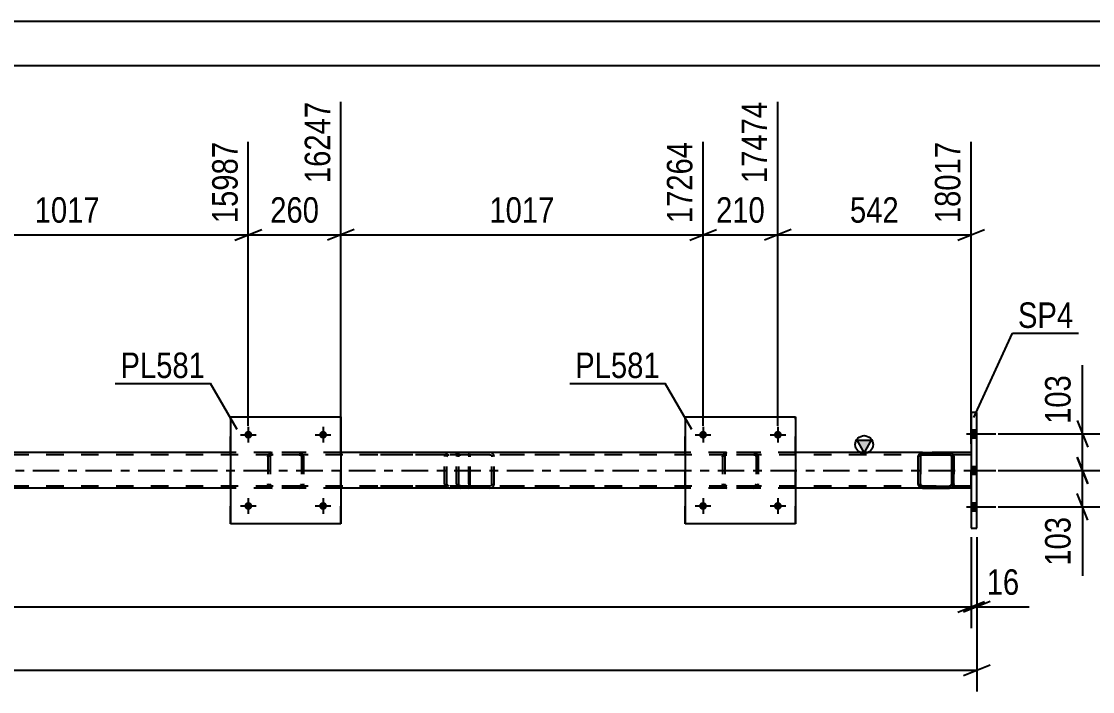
# Model space of a CAD drawing. Header units: millimetres. Extents: x 0 to 841, y 0 to 594.
# Drawn here: x 660.3 to 780.6, y 518.7 to 594 of the extents above; entities that cross this region are included whole.
import ezdxf

# ---------------------------------------------------------------- set-up
doc = ezdxf.new("R2010")
doc.units = ezdxf.units.MM
doc.linetypes.add('DXK_LINE_DOT2', pattern=[3.9198, 1.9599, -1.9599])
doc.linetypes.add('DXK_LINE_DOT3', pattern=[5.9187, 2.979, -0.9799, 0.9799, -0.9799])
doc.styles.add('Arial Narrow', font='ARIALN.TTF', dxfattribs={"height": 0.2})

# ---------------------------------------------------------------- blocks, each defined once
blk = doc.blocks.new('Unknown-283133386-1135')
at = {"color": 5, "linetype": 'Continuous'}
for p, q in [((841, 594), (0, 594)), ((836, 589), (5, 589))]:
    blk.add_line(p, q, dxfattribs=at)
blk = doc.blocks.new('Bolt-283133386-5295 - 5061')
at = {"linetype": 'Continuous'}
for points in [[(767.57, 547.21), (767.57, 548.09), (766.93, 548.09), (766.93, 547.21)], [(767.57, 547.21), (767.57, 548.09), (766.93, 548.09), (766.93, 547.21)], [(767.57, 547.21), (767.57, 548.09), (766.93, 548.09), (766.93, 547.21)], [(767.57, 543.11), (767.57, 543.99), (766.93, 543.99), (766.93, 543.11)], [(767.57, 543.11), (767.57, 543.99), (766.93, 543.99), (766.93, 543.11)], [(767.57, 539.01), (767.57, 539.89), (766.93, 539.89), (766.93, 539.01)], [(767.57, 539.01), (767.57, 539.89), (766.93, 539.89), (766.93, 539.01)], [(767.57, 539.01), (767.57, 539.89), (766.93, 539.89), (766.93, 539.01)]]:
    blk.add_hatch(color=1, dxfattribs=at).paths.add_polyline_path(points)
at = {"color": 1, "linetype": 'Continuous'}
for p, q in [((766.41, 547.65), (769.73, 547.65)), ((766.41, 547.65), (769.73, 547.65)), ((766.41, 547.65), (769.73, 547.65)), ((766.93, 548.09), (767.57, 548.09)), ((766.93, 548.09), (767.57, 548.09)), ((766.93, 548.09), (767.57, 548.09)), ((766.93, 547.21), (767.57, 547.21)), ((766.93, 547.21), (767.57, 547.21)), ((766.93, 547.21), (767.57, 547.21)), ((766.93, 543.99), (767.57, 543.99)), ((766.93, 543.99), (767.57, 543.99)), ((766.41, 543.55), (769.73, 543.55)), ((766.41, 543.55), (769.73, 543.55)), ((766.93, 543.11), (767.57, 543.11)), ((766.93, 543.11), (767.57, 543.11)), ((766.41, 539.45), (769.73, 539.45)), ((766.41, 539.45), (769.73, 539.45)), ((766.41, 539.45), (769.73, 539.45)), ((766.93, 539.89), (767.57, 539.89)), ((766.93, 539.89), (767.57, 539.89)), ((766.93, 539.89), (767.57, 539.89)), ((766.93, 539.01), (767.57, 539.01)), ((766.93, 539.01), (767.57, 539.01)), ((766.93, 539.01), (767.57, 539.01))]:
    blk.add_line(p, q, dxfattribs=at)
blk = doc.blocks.new('Part-283133386-5214 - 5061')
at = {"color": 2, "linetype": 'Continuous'}
for p, q in [((767.57, 550.05), (766.93, 550.05)), ((766.93, 550.05), (766.93, 537.05)), ((767.57, 537.05), (767.57, 550.05)), ((766.93, 537.05), (767.57, 537.05))]:
    blk.add_line(p, q, dxfattribs=at)
blk = doc.blocks.new('Part-283133386-5068 - 5061')
at = {"color": 2, "linetype": 'Continuous'}
for p, q in [((734.83, 549.55), (734.83, 537.55)), ((734.83, 549.55), (747.23, 549.55)), ((747.23, 549.55), (747.23, 537.55)), ((747.23, 537.55), (734.83, 537.55))]:
    blk.add_line(p, q, dxfattribs=at)
at = {"color": 7, "linetype": 'DXK_LINE_DOT2'}
for p, q in [((734.83, 537.55), (734.83, 549.55)), ((747.23, 537.55), (747.23, 549.55))]:
    blk.add_line(p, q, dxfattribs=at)
blk = doc.blocks.new('Part-283133386-5069 - 5061')
at = {"color": 2, "linetype": 'Continuous'}
for p, q in [((761.04, 545.25), (761, 545.07)), ((761, 542.03), (761, 545.07)), ((761, 545.07), (761, 545.07)), ((761.24, 545.07), (761.26, 545.16)), ((761.24, 542.03), (761.24, 545.07)), ((761.24, 545.07), (761.24, 545.07)), ((761.26, 545.16), (761.31, 545.24)), ((761.48, 545.55), (761.3, 545.51)), ((761.31, 545.24), (761.39, 545.29)), ((761.39, 545.29), (761.48, 545.31)), ((761.48, 545.55), (764.52, 545.55)), ((761.48, 545.55), (761.48, 545.55)), ((761.48, 545.31), (764.52, 545.31)), ((761.48, 545.31), (761.48, 545.31)), ((764.52, 545.55), (764.52, 545.55)), ((764.71, 545.51), (764.52, 545.55)), ((764.52, 545.31), (764.52, 545.31)), ((764.52, 545.31), (764.62, 545.29)), ((764.62, 545.29), (764.69, 545.24)), ((764.69, 545.24), (764.75, 545.16)), ((764.75, 545.16), (764.76, 545.07)), ((764.76, 542.03), (764.76, 545.07)), ((764.76, 545.07), (764.76, 545.07)), ((765, 545.07), (764.97, 545.25)), ((765, 542.03), (765, 545.07)), ((765, 545.07), (765, 545.07)), ((761, 542.03), (761, 542.03)), ((761, 542.03), (761.04, 541.85)), ((761.24, 542.03), (761.24, 542.03)), ((761.26, 541.94), (761.24, 542.03)), ((761.31, 541.86), (761.26, 541.94)), ((761.3, 541.59), (761.48, 541.55)), ((761.39, 541.81), (761.31, 541.86)), ((761.48, 541.79), (761.39, 541.81)), ((761.48, 541.79), (764.52, 541.79)), ((761.48, 541.79), (761.48, 541.79)), ((761.48, 541.55), (764.52, 541.55)), ((761.48, 541.55), (761.48, 541.55)), ((764.62, 541.81), (764.52, 541.79)), ((764.52, 541.79), (764.52, 541.79)), ((764.52, 541.55), (764.71, 541.59)), ((764.52, 541.55), (764.52, 541.55)), ((764.69, 541.86), (764.62, 541.81)), ((764.75, 541.94), (764.69, 541.86)), ((764.76, 542.03), (764.75, 541.94)), ((764.76, 542.03), (764.76, 542.03)), ((764.97, 541.85), (765, 542.03)), ((765, 542.03), (765, 542.03))]:
    blk.add_line(p, q, dxfattribs=at)
at = {"color": 7, "linetype": 'DXK_LINE_DOT2'}
for p, q in [((761, 545.07), (761.04, 545.25)), ((761, 542.03), (761, 545.07)), ((761.04, 545.25), (761.04, 545.25)), ((761.26, 545.16), (761.24, 545.07)), ((761.24, 545.07), (761.24, 542.03)), ((761.31, 545.24), (761.26, 545.16)), ((761.3, 545.51), (761.48, 545.55)), ((761.39, 545.29), (761.31, 545.24)), ((761.48, 545.31), (761.39, 545.29)), ((761.48, 545.55), (764.52, 545.55)), ((764.52, 545.31), (761.48, 545.31)), ((764.52, 545.55), (764.71, 545.51)), ((764.62, 545.29), (764.52, 545.31)), ((764.69, 545.24), (764.62, 545.29)), ((764.75, 545.16), (764.69, 545.24)), ((764.76, 545.07), (764.75, 545.16)), ((764.76, 545.07), (764.76, 542.03)), ((764.97, 545.25), (765, 545.07)), ((765, 545.07), (765, 542.03)), ((761.04, 541.85), (761, 542.03)), ((761, 542.03), (761, 542.03)), ((761.24, 542.03), (761.26, 541.94)), ((761.26, 541.94), (761.31, 541.86)), ((761.48, 541.55), (761.3, 541.59)), ((761.31, 541.86), (761.39, 541.81)), ((761.39, 541.81), (761.48, 541.79)), ((761.48, 541.79), (764.52, 541.79)), ((761.48, 541.55), (764.52, 541.55)), ((764.52, 541.79), (764.62, 541.81)), ((764.71, 541.59), (764.52, 541.55)), ((764.62, 541.81), (764.69, 541.86)), ((764.69, 541.86), (764.75, 541.94)), ((764.75, 541.94), (764.76, 542.03)), ((765, 542.03), (764.97, 541.85))]:
    blk.add_line(p, q, dxfattribs=at)
at = {"color": 7, "linetype": 'DXK_LINE_DOT3'}
blk.add_line((763.01, 543.55), (763, 543.55), dxfattribs=at)
at = {"color": 2, "linetype": 'Continuous'}
for centre, start, end in [((761.48, 545.07), 112.5, 157.5), ((764.52, 545.07), 22.5, 67.5), ((761.48, 542.03), 202.5, 247.5), ((764.52, 542.03), 292.5, 337.5)]:
    blk.add_arc(centre, 0.48, start, end, dxfattribs=at)
at = {"color": 7, "linetype": 'DXK_LINE_DOT2'}
for centre, start, end in [((761.48, 545.07), 112.5, 157.5), ((764.52, 545.07), 22.5, 67.5), ((761.48, 542.03), 202.5, 247.5), ((764.52, 542.03), 292.5, 337.5)]:
    blk.add_arc(centre, 0.48, start, end, dxfattribs=at)
blk = doc.blocks.new('Part-283133386-5074 - 5061')
at = {"color": 2, "linetype": 'Continuous'}
for p, q in [((683.75, 549.55), (683.75, 537.55)), ((683.75, 549.55), (696.15, 549.55)), ((696.15, 549.55), (696.15, 537.55)), ((696.15, 537.55), (683.75, 537.55))]:
    blk.add_line(p, q, dxfattribs=at)
at = {"color": 7, "linetype": 'DXK_LINE_DOT2'}
for p, q in [((683.75, 537.55), (683.75, 549.55)), ((696.15, 537.55), (696.15, 549.55))]:
    blk.add_line(p, q, dxfattribs=at)
blk = doc.blocks.new('Part-283133386-5075 - 5061')
at = {"color": 7, "linetype": 'DXK_LINE_DOT2'}
for p, q in [((687.95, 545.07), (687.98, 545.25)), ((687.98, 545.25), (687.95, 545.07)), ((687.95, 545.07), (687.95, 542.03)), ((688.19, 545.07), (688.21, 545.16)), ((688.19, 545.07), (688.19, 542.03)), ((688.21, 545.16), (688.26, 545.24)), ((688.24, 545.51), (688.43, 545.55)), ((688.43, 545.55), (688.24, 545.51)), ((688.26, 545.24), (688.34, 545.29)), ((688.34, 545.29), (688.43, 545.31)), ((691.47, 545.55), (688.43, 545.55)), ((691.47, 545.31), (688.43, 545.31)), ((691.47, 545.55), (691.65, 545.51)), ((691.65, 545.51), (691.47, 545.55)), ((691.47, 545.31), (691.56, 545.29)), ((691.56, 545.29), (691.64, 545.24)), ((691.64, 545.24), (691.69, 545.16)), ((691.69, 545.16), (691.71, 545.07)), ((691.71, 545.07), (691.71, 542.03)), ((691.91, 545.25), (691.95, 545.07)), ((691.95, 545.07), (691.91, 545.25)), ((691.95, 545.07), (691.95, 542.03)), ((687.98, 541.85), (687.95, 542.03)), ((687.95, 542.03), (687.98, 541.85)), ((688.21, 541.94), (688.19, 542.03)), ((688.26, 541.86), (688.21, 541.94)), ((688.43, 541.55), (688.24, 541.59)), ((688.24, 541.59), (688.43, 541.55)), ((688.34, 541.81), (688.26, 541.86)), ((688.43, 541.79), (688.34, 541.81)), ((691.47, 541.79), (688.43, 541.79)), ((691.47, 541.55), (688.43, 541.55)), ((691.56, 541.81), (691.47, 541.79)), ((691.65, 541.59), (691.47, 541.55)), ((691.47, 541.55), (691.65, 541.59)), ((691.64, 541.86), (691.56, 541.81)), ((691.69, 541.94), (691.64, 541.86)), ((691.71, 542.03), (691.69, 541.94)), ((691.95, 542.03), (691.91, 541.85)), ((691.91, 541.85), (691.95, 542.03))]:
    blk.add_line(p, q, dxfattribs=at)
at = {"color": 7, "linetype": 'DXK_LINE_DOT3'}
blk.add_line((689.95, 543.55), (689.95, 543.55), dxfattribs=at)
at = {"color": 7, "linetype": 'DXK_LINE_DOT2'}
for centre, start, end in [((688.43, 545.07), 112.5, 157.5), ((688.43, 545.07), 112.5, 157.5), ((691.47, 545.07), 22.5, 67.5), ((691.47, 545.07), 22.5, 67.5), ((688.43, 542.03), 202.5, 247.5), ((688.43, 542.03), 202.5, 247.5), ((691.47, 542.03), 292.5, 337.5), ((691.47, 542.03), 292.5, 337.5)]:
    blk.add_arc(centre, 0.48, start, end, dxfattribs=at)
blk = doc.blocks.new('Part-283133386-5291 - 5061')
at = {"linetype": 'Continuous'}
blk.add_hatch(color=2, dxfattribs=at).paths.add_polyline_path([(754.93, 545.55), (754.13, 546.95), (755.73, 546.95)])
at = {"color": 2, "linetype": 'Continuous'}
for p, q in [((754.93, 545.55), (754.13, 546.95)), ((754.13, 546.95), (755.73, 546.95)), ((755.73, 546.95), (754.93, 545.55)), ((683.75, 545.55), (645.07, 545.55)), ((734.83, 545.55), (696.15, 545.55)), ((761.48, 545.55), (747.23, 545.55)), ((766.93, 545.55), (764.52, 545.55)), ((683.75, 541.55), (645.07, 541.55)), ((734.83, 541.55), (696.15, 541.55)), ((761.48, 541.55), (747.23, 541.55)), ((766.93, 541.55), (764.52, 541.55))]:
    blk.add_line(p, q, dxfattribs=at)
at = {"color": 7, "linetype": 'DXK_LINE_DOT2'}
for p, q in [((766.93, 545.31), (105.18, 545.31)), ((696.15, 545.55), (683.75, 545.55)), ((747.23, 545.55), (734.83, 545.55)), ((764.52, 545.55), (761.48, 545.55)), ((766.93, 541.55), (766.93, 545.55)), ((766.93, 541.79), (105.18, 541.79)), ((696.15, 541.55), (683.75, 541.55)), ((747.23, 541.55), (734.83, 541.55)), ((764.52, 541.55), (761.48, 541.55))]:
    blk.add_line(p, q, dxfattribs=at)
at = {"color": 7, "linetype": 'DXK_LINE_DOT3'}
blk.add_line((105.18, 543.55), (766.93, 543.55), dxfattribs=at)
at = {"color": 2, "linetype": 'Continuous'}
blk.add_circle((754.93, 546.45), 1, dxfattribs=at)
blk = doc.blocks.new('Part-283133386-5195 - 5061')
at = {"color": 7, "linetype": 'DXK_LINE_DOT2'}
for p, q in [((710.4, 545.55), (698.24, 545.55)), ((710.4, 545.31), (698.24, 545.31)), ((707.84, 545.25), (707.8, 545.07)), ((707.8, 542.03), (707.8, 545.07)), ((708.05, 545.07), (708.07, 545.16)), ((708.05, 542.03), (708.05, 545.07)), ((708.07, 545.16), (708.13, 545.24)), ((708.31, 545.55), (708.11, 545.51)), ((708.13, 545.24), (708.21, 545.29)), ((708.21, 545.29), (708.31, 545.31)), ((709.12, 545.31), (709.12, 545.55)), ((710.5, 545.51), (710.4, 545.55)), ((710.4, 545.31), (710.45, 545.29)), ((710.45, 545.29), (710.49, 545.24)), ((710.49, 545.24), (710.52, 545.16)), ((710.59, 545.41), (710.5, 545.51)), ((710.52, 545.16), (710.53, 545.07)), ((710.53, 542.03), (710.53, 545.07)), ((710.65, 545.25), (710.59, 545.41)), ((710.67, 545.07), (710.65, 545.25)), ((710.67, 542.03), (710.67, 545.07)), ((710.4, 541.79), (698.24, 541.79)), ((710.4, 541.55), (698.24, 541.55)), ((707.8, 542.03), (707.84, 541.85)), ((708.07, 541.94), (708.05, 542.03)), ((708.13, 541.86), (708.07, 541.94)), ((708.11, 541.59), (708.31, 541.55)), ((708.21, 541.81), (708.13, 541.86)), ((708.31, 541.79), (708.21, 541.81)), ((709.12, 541.59), (709.12, 541.79)), ((709.12, 541.55), (709.12, 541.59)), ((710.45, 541.81), (710.4, 541.79)), ((710.4, 541.55), (710.5, 541.59)), ((710.49, 541.86), (710.45, 541.81)), ((710.52, 541.94), (710.49, 541.86)), ((710.5, 541.59), (710.59, 541.69)), ((710.53, 542.03), (710.52, 541.94)), ((710.59, 541.69), (710.65, 541.85)), ((710.65, 541.85), (710.67, 542.03))]:
    blk.add_line(p, q, dxfattribs=at)
for centre, start, end in [((708.29, 545.05), 111.1941, 156.1506), ((708.29, 542.04), 203.8494, 248.8059)]:
    blk.add_arc(centre, 0.492, start, end, dxfattribs=at)
blk = doc.blocks.new('Part-283133386-5203 - 5061')
at = {"color": 7, "linetype": 'DXK_LINE_DOT2'}
for p, q in [((709.16, 545.25), (709.12, 545.07)), ((709.12, 542.03), (709.12, 545.07)), ((709.38, 545.07), (709.4, 545.16)), ((709.38, 542.03), (709.38, 545.07)), ((709.4, 545.16), (709.45, 545.24)), ((709.63, 545.55), (709.44, 545.51)), ((709.45, 545.24), (709.53, 545.29)), ((709.53, 545.29), (709.63, 545.31)), ((724.62, 545.55), (709.63, 545.55)), ((724.62, 545.31), (709.63, 545.31)), ((713.06, 545.51), (712.87, 545.55)), ((712.87, 545.31), (712.96, 545.29)), ((712.96, 545.29), (713.05, 545.24)), ((713.05, 545.24), (713.1, 545.16)), ((713.1, 545.16), (713.12, 545.07)), ((713.12, 542.03), (713.12, 545.07)), ((713.38, 545.07), (713.34, 545.25)), ((713.38, 542.03), (713.38, 545.07)), ((709.12, 542.03), (709.16, 541.85)), ((709.4, 541.94), (709.38, 542.03)), ((709.45, 541.86), (709.4, 541.94)), ((709.44, 541.59), (709.63, 541.55)), ((709.53, 541.81), (709.45, 541.86)), ((709.63, 541.79), (709.53, 541.81)), ((724.62, 541.79), (709.63, 541.79)), ((724.62, 541.55), (709.63, 541.55)), ((712.96, 541.81), (712.87, 541.79)), ((712.87, 541.55), (713.06, 541.59)), ((713.05, 541.86), (712.96, 541.81)), ((713.1, 541.94), (713.05, 541.86)), ((713.12, 542.03), (713.1, 541.94)), ((713.34, 541.85), (713.38, 542.03))]:
    blk.add_line(p, q, dxfattribs=at)
for centre, start, end in [((709.61, 545.05), 110.7583, 155.68), ((712.89, 545.05), 24.32, 69.2417), ((709.61, 542.05), 204.32, 249.2417), ((712.89, 542.05), 290.7583, 335.68)]:
    blk.add_arc(centre, 0.496, start, end, dxfattribs=at)
blk = doc.blocks.new('Part-283133386-5286 - 5061')
at = {"color": 7, "linetype": 'DXK_LINE_DOT2'}
for p, q in [((739.03, 545.07), (739.06, 545.25)), ((739.06, 545.25), (739.03, 545.07)), ((739.03, 545.07), (739.03, 542.03)), ((739.27, 545.07), (739.29, 545.16)), ((739.27, 545.07), (739.27, 542.03)), ((739.29, 545.16), (739.34, 545.24)), ((739.32, 545.51), (739.51, 545.55)), ((739.51, 545.55), (739.32, 545.51)), ((739.34, 545.24), (739.42, 545.29)), ((739.42, 545.29), (739.51, 545.31)), ((742.55, 545.55), (739.51, 545.55)), ((742.55, 545.31), (739.51, 545.31)), ((742.55, 545.55), (742.73, 545.51)), ((742.73, 545.51), (742.55, 545.55)), ((742.55, 545.31), (742.64, 545.29)), ((742.64, 545.29), (742.72, 545.24)), ((742.72, 545.24), (742.77, 545.16)), ((742.77, 545.16), (742.79, 545.07)), ((742.79, 545.07), (742.79, 542.03)), ((742.99, 545.25), (743.03, 545.07)), ((743.03, 545.07), (742.99, 545.25)), ((743.03, 545.07), (743.03, 542.03)), ((739.06, 541.85), (739.03, 542.03)), ((739.03, 542.03), (739.06, 541.85)), ((739.29, 541.94), (739.27, 542.03)), ((739.34, 541.86), (739.29, 541.94)), ((739.51, 541.55), (739.32, 541.59)), ((739.32, 541.59), (739.51, 541.55)), ((739.42, 541.81), (739.34, 541.86)), ((739.51, 541.79), (739.42, 541.81)), ((742.55, 541.79), (739.51, 541.79)), ((742.55, 541.55), (739.51, 541.55)), ((742.64, 541.81), (742.55, 541.79)), ((742.73, 541.59), (742.55, 541.55)), ((742.55, 541.55), (742.73, 541.59)), ((742.72, 541.86), (742.64, 541.81)), ((742.77, 541.94), (742.72, 541.86)), ((742.79, 542.03), (742.77, 541.94)), ((743.03, 542.03), (742.99, 541.85)), ((742.99, 541.85), (743.03, 542.03))]:
    blk.add_line(p, q, dxfattribs=at)
for centre, start, end in [((739.51, 545.07), 112.5, 157.5), ((739.51, 545.07), 112.5, 157.5), ((742.55, 545.07), 22.5, 67.5), ((742.55, 545.07), 22.5, 67.5), ((739.51, 542.03), 202.5, 247.5), ((739.51, 542.03), 202.5, 247.5), ((742.55, 542.03), 292.5, 337.5), ((742.55, 542.03), 292.5, 337.5)]:
    blk.add_arc(centre, 0.48, start, end, dxfattribs=at)
blk = doc.blocks.new('Bolt-283133386-5319 - 5061')
at = {"linetype": 'Continuous'}
for points in [[(686.19, 539.55, -1), (685.31, 539.55, -1)], [(694.59, 539.55, -1), (693.71, 539.55, -1)]]:
    blk.add_hatch(color=1, dxfattribs=at).paths.add_polyline_path(points)
at = {"color": 1, "linetype": 'Continuous'}
for p, q in [((685.75, 540.43), (685.75, 538.67)), ((694.15, 540.43), (694.15, 538.67)), ((684.87, 539.55), (686.63, 539.55)), ((693.27, 539.55), (695.03, 539.55))]:
    blk.add_line(p, q, dxfattribs=at)
blk = doc.blocks.new('Bolt-283133386-5320 - 5061')
at = {"linetype": 'Continuous'}
for points in [[(686.19, 547.55, -1), (685.31, 547.55, -1)], [(694.59, 547.55, -1), (693.71, 547.55, -1)]]:
    blk.add_hatch(color=1, dxfattribs=at).paths.add_polyline_path(points)
at = {"color": 1, "linetype": 'Continuous'}
for p, q in [((684.87, 547.55), (686.63, 547.55)), ((685.75, 548.43), (685.75, 546.67)), ((693.27, 547.55), (695.03, 547.55)), ((694.15, 548.43), (694.15, 546.67))]:
    blk.add_line(p, q, dxfattribs=at)
blk = doc.blocks.new('Bolt-283133386-5321 - 5061')
at = {"linetype": 'Continuous'}
for points in [[(737.27, 539.55, -1), (736.39, 539.55, -1)], [(745.67, 539.55, -1), (744.79, 539.55, -1)]]:
    blk.add_hatch(color=1, dxfattribs=at).paths.add_polyline_path(points)
at = {"color": 1, "linetype": 'Continuous'}
for p, q in [((736.83, 540.43), (736.83, 538.67)), ((745.23, 540.43), (745.23, 538.67)), ((735.95, 539.55), (737.71, 539.55)), ((744.35, 539.55), (746.11, 539.55))]:
    blk.add_line(p, q, dxfattribs=at)
blk = doc.blocks.new('Bolt-283133386-5322 - 5061')
at = {"linetype": 'Continuous'}
for points in [[(737.27, 547.55, -1), (736.39, 547.55, -1)], [(745.67, 547.55, -1), (744.79, 547.55, -1)]]:
    blk.add_hatch(color=1, dxfattribs=at).paths.add_polyline_path(points)
at = {"color": 1, "linetype": 'Continuous'}
for p, q in [((735.95, 547.55), (737.71, 547.55)), ((736.83, 548.43), (736.83, 546.67)), ((744.35, 547.55), (746.11, 547.55)), ((745.23, 548.43), (745.23, 546.67))]:
    blk.add_line(p, q, dxfattribs=at)
blk = doc.blocks.new('StraightDimension-283133386-18922 - 5061')
at = {"color": 7, "linetype": 'Continuous'}
for p, q in [((696.15, 546.55), (696.15, 584.97)), ((736.83, 548.55), (736.83, 580.47)), ((697.65, 570.63), (694.65, 569.43)), ((735.33, 569.43), (738.33, 570.63)), ((696.15, 570.03), (736.83, 570.03))]:
    blk.add_line(p, q, dxfattribs=at)
at = {"color": 0}
blk.add_wipeout([(720.74, 570.78), (720.74, 574.98), (712.23, 574.98), (712.23, 570.78)], dxfattribs=at)
at = {"color": 3, "style": 'Arial Narrow'}
blk.add_text('1017', height=2.863, dxfattribs=at).set_placement((712.83, 571.38))
at = {"color": 0, "linetype": 'Continuous'}
blk.add_wipeout([(736.23, 581.07), (732.03, 581.07), (732.03, 570.73), (736.23, 570.73)], dxfattribs=at)
at = {"color": 3, "linetype": 'Continuous', "style": 'Arial Narrow'}
blk.add_text('17264', height=2.863, rotation=90.0002, dxfattribs=at).set_placement((735.63, 571.33))
blk = doc.blocks.new('StraightDimension-283133386-5351 - 5061')
at = {"color": 7, "linetype": 'Continuous'}
for p, q in [((767.57, 536.05), (767.57, 518.69)), ((68.06, 521.09), (767.57, 521.09)), ((766.07, 520.49), (769.07, 521.69))]:
    blk.add_line(p, q, dxfattribs=at)
blk = doc.blocks.new('StraightDimension-283133386-16081 - 5061')
at = {"color": 7, "linetype": 'Continuous'}
for p, q in [((766.93, 536.05), (766.93, 525.82)), ((767.57, 536.05), (767.57, 525.82)), ((765.43, 527.62), (768.43, 528.82)), ((769.07, 528.82), (766.07, 527.62)), ((766.93, 528.22), (767.57, 528.22)), ((767.57, 528.22), (773.47, 528.22)), ((767.57, 528.22), (773.47, 528.22))]:
    blk.add_line(p, q, dxfattribs=at)
at = {"color": 0}
blk.add_wipeout([(772.95, 528.97), (772.95, 533.17), (768.09, 533.17), (768.09, 528.97)], dxfattribs=at)
at = {"color": 3, "style": 'Arial Narrow'}
blk.add_text('16', height=2.863, dxfattribs=at).set_placement((768.69, 529.57))
blk = doc.blocks.new('StraightDimension-283133386-16082 - 5061')
at = {"color": 7, "linetype": 'Continuous'}
for p, q in [((766.93, 536.05), (766.93, 525.82)), ((68.06, 528.22), (766.93, 528.22)), ((765.43, 527.62), (768.43, 528.82))]:
    blk.add_line(p, q, dxfattribs=at)
blk = doc.blocks.new('StraightDimension-283133386-16745 - 5061')
at = {"color": 7, "linetype": 'Continuous'}
for p, q in [((778.86, 545.05), (780.06, 542.05)), ((769.97, 543.55), (781.86, 543.55)), ((779.46, 539.45), (779.46, 543.55)), ((780.06, 537.95), (778.86, 540.95)), ((769.97, 539.45), (781.86, 539.45)), ((779.46, 539.45), (779.46, 531.71)), ((779.46, 539.45), (779.46, 531.71))]:
    blk.add_line(p, q, dxfattribs=at)
at = {"color": 0}
blk.add_wipeout([(778.71, 538.92), (774.51, 538.92), (774.51, 532.24), (778.71, 532.24)], dxfattribs=at)
at = {"color": 3, "style": 'Arial Narrow'}
blk.add_text('103', height=2.863, rotation=90.0002, dxfattribs=at).set_placement((778.11, 532.84))
blk = doc.blocks.new('StraightDimension-283133386-16747 - 5061')
at = {"color": 7, "linetype": 'Continuous'}
for p, q in [((779.46, 547.65), (779.46, 555.38)), ((779.46, 547.65), (779.46, 555.38)), ((778.86, 549.15), (780.06, 546.15)), ((769.97, 547.65), (781.86, 547.65)), ((779.46, 543.55), (779.46, 547.65)), ((780.06, 542.05), (778.86, 545.05)), ((769.97, 543.55), (781.86, 543.55))]:
    blk.add_line(p, q, dxfattribs=at)
at = {"color": 0}
blk.add_wipeout([(778.71, 554.86), (774.51, 554.86), (774.51, 548.17), (778.71, 548.17)], dxfattribs=at)
at = {"color": 3, "style": 'Arial Narrow'}
blk.add_text('103', height=2.863, rotation=90.0002, dxfattribs=at).set_placement((778.11, 548.77))
blk = doc.blocks.new('StraightDimension-283133386-18920 - 5061')
at = {"color": 7, "linetype": 'Continuous'}
for p, q in [((745.23, 548.55), (745.23, 584.97)), ((766.93, 546.55), (766.93, 580.47)), ((746.73, 570.63), (743.73, 569.43)), ((765.43, 569.43), (768.43, 570.63)), ((745.23, 570.03), (766.93, 570.03))]:
    blk.add_line(p, q, dxfattribs=at)
at = {"color": 0}
blk.add_wipeout([(759.42, 570.78), (759.42, 574.98), (752.73, 574.98), (752.73, 570.78)], dxfattribs=at)
at = {"color": 3, "style": 'Arial Narrow'}
blk.add_text('542', height=2.863, dxfattribs=at).set_placement((753.33, 571.38))
at = {"color": 0, "linetype": 'Continuous'}
blk.add_wipeout([(766.33, 581.07), (762.13, 581.07), (762.13, 570.73), (766.33, 570.73)], dxfattribs=at)
at = {"color": 3, "linetype": 'Continuous', "style": 'Arial Narrow'}
blk.add_text('18017', height=2.863, rotation=90.0002, dxfattribs=at).set_placement((765.73, 571.33))
blk = doc.blocks.new('StraightDimension-283133386-18921 - 5061')
at = {"color": 7, "linetype": 'Continuous'}
for p, q in [((745.23, 548.55), (745.23, 584.97)), ((736.83, 548.55), (736.83, 580.47)), ((735.33, 569.43), (738.33, 570.63)), ((746.73, 570.63), (743.73, 569.43)), ((736.83, 570.03), (745.23, 570.03))]:
    blk.add_line(p, q, dxfattribs=at)
at = {"color": 0}
blk.add_wipeout([(744.37, 570.78), (744.37, 574.98), (737.69, 574.98), (737.69, 570.78)], dxfattribs=at)
at = {"color": 3, "style": 'Arial Narrow'}
blk.add_text('210', height=2.863, dxfattribs=at).set_placement((738.29, 571.38))
at = {"color": 0, "linetype": 'Continuous'}
blk.add_wipeout([(744.63, 585.57), (740.43, 585.57), (740.43, 575.23), (744.63, 575.23)], dxfattribs=at)
at = {"color": 3, "linetype": 'Continuous', "style": 'Arial Narrow'}
blk.add_text('17474', height=2.863, rotation=90.0002, dxfattribs=at).set_placement((744.03, 575.83))
blk = doc.blocks.new('StraightDimension-283133386-18923 - 5061')
at = {"color": 7, "linetype": 'Continuous'}
for p, q in [((696.15, 546.55), (696.15, 584.97)), ((685.75, 548.55), (685.75, 580.47)), ((684.25, 569.43), (687.25, 570.63)), ((697.65, 570.63), (694.65, 569.43)), ((685.75, 570.03), (696.15, 570.03))]:
    blk.add_line(p, q, dxfattribs=at)
at = {"color": 0}
blk.add_wipeout([(694.29, 570.78), (694.29, 574.98), (687.61, 574.98), (687.61, 570.78)], dxfattribs=at)
at = {"color": 3, "style": 'Arial Narrow'}
blk.add_text('260', height=2.863, dxfattribs=at).set_placement((688.21, 571.38))
at = {"color": 0, "linetype": 'Continuous'}
blk.add_wipeout([(695.55, 585.57), (691.35, 585.57), (691.35, 575.23), (695.55, 575.23)], dxfattribs=at)
at = {"color": 3, "linetype": 'Continuous', "style": 'Arial Narrow'}
blk.add_text('16247', height=2.863, rotation=90.0002, dxfattribs=at).set_placement((694.95, 575.83))
blk = doc.blocks.new('StraightDimension-283133386-18924 - 5061')
at = {"color": 7, "linetype": 'Continuous'}
for p, q in [((645.07, 546.55), (645.07, 584.97)), ((685.75, 548.55), (685.75, 580.47)), ((646.57, 570.63), (643.57, 569.43)), ((684.25, 569.43), (687.25, 570.63)), ((645.07, 570.03), (685.75, 570.03))]:
    blk.add_line(p, q, dxfattribs=at)
at = {"color": 0}
blk.add_wipeout([(669.66, 570.78), (669.66, 574.98), (661.15, 574.98), (661.15, 570.78)], dxfattribs=at)
at = {"color": 3, "style": 'Arial Narrow'}
blk.add_text('1017', height=2.863, dxfattribs=at).set_placement((661.75, 571.38))
at = {"color": 0, "linetype": 'Continuous'}
blk.add_wipeout([(685.15, 581.07), (680.95, 581.07), (680.95, 570.73), (685.15, 570.73)], dxfattribs=at)
at = {"color": 3, "linetype": 'Continuous', "style": 'Arial Narrow'}
blk.add_text('15987', height=2.863, rotation=90.0002, dxfattribs=at).set_placement((684.55, 571.33))
blk = doc.blocks.new('Mark-283133386-5070 - 5061')
at = {"color": 0}
blk.add_wipeout([(680.9, 553.93), (680.9, 556.93), (671.39, 556.93), (671.39, 553.93)], dxfattribs=at)
blk.add_wipeout([(680.9, 553.93), (680.9, 556.93), (671.39, 556.93), (671.39, 553.93)], dxfattribs=at)
at = {"color": 30, "linetype": 'Continuous'}
for p in [(670.79, 553.33), (684.5, 548.13)]:
    blk.add_line(p, (681.5, 553.33), dxfattribs=at)
at = {"color": 3, "style": 'Arial Narrow'}
blk.add_text('PL581', height=2.863, dxfattribs=at).set_placement((671.39, 553.93))
blk = doc.blocks.new('Mark-283133386-5064 - 5061')
at = {"color": 0}
blk.add_wipeout([(731.98, 553.93), (731.98, 556.93), (722.47, 556.93), (722.47, 553.93)], dxfattribs=at)
blk.add_wipeout([(731.98, 553.93), (731.98, 556.93), (722.47, 556.93), (722.47, 553.93)], dxfattribs=at)
at = {"color": 30, "linetype": 'Continuous'}
for p in [(721.87, 553.33), (735.58, 548.13)]:
    blk.add_line(p, (732.58, 553.33), dxfattribs=at)
at = {"color": 3, "style": 'Arial Narrow'}
blk.add_text('PL581', height=2.863, dxfattribs=at).set_placement((722.47, 553.93))
blk = doc.blocks.new('Mark-283133386-5210 - 5061')
at = {"color": 0}
blk.add_wipeout([(778.41, 559.56), (778.41, 562.56), (772.2, 562.56), (772.2, 559.56)], dxfattribs=at)
blk.add_wipeout([(778.41, 559.56), (778.41, 562.56), (772.2, 562.56), (772.2, 559.56)], dxfattribs=at)
at = {"color": 30, "linetype": 'Continuous'}
for p, q in [((767.24, 549.5), (771.6, 558.96)), ((771.6, 558.96), (779.01, 558.96))]:
    blk.add_line(p, q, dxfattribs=at)
at = {"color": 3, "style": 'Arial Narrow'}
blk.add_text('SP4', height=2.863, dxfattribs=at).set_placement((772.2, 559.56))

msp = doc.modelspace()

# ---------------------------------------------------------------- block references
for name in ['Unknown-283133386-1135', 'Part-283133386-5214 - 5061', 'Part-283133386-5074 - 5061', 'Part-283133386-5068 - 5061', 'Bolt-283133386-5320 - 5061', 'Bolt-283133386-5322 - 5061', 'Bolt-283133386-5295 - 5061', 'Part-283133386-5291 - 5061', 'Part-283133386-5075 - 5061', 'Part-283133386-5195 - 5061', 'Part-283133386-5203 - 5061', 'Part-283133386-5286 - 5061', 'Part-283133386-5069 - 5061', 'Bolt-283133386-5319 - 5061', 'Bolt-283133386-5321 - 5061']:
    msp.add_blockref(name, (0, 0))

# ---------------------------------------------------------------- next in the draw order: block references
for name in ['StraightDimension-283133386-18922 - 5061', 'StraightDimension-283133386-18920 - 5061', 'StraightDimension-283133386-5351 - 5061']:
    msp.add_blockref(name, (0, 0))

# ---------------------------------------------------------------- next in the draw order: block references
for name in ['StraightDimension-283133386-18923 - 5061', 'StraightDimension-283133386-18921 - 5061', 'StraightDimension-283133386-16081 - 5061']:
    msp.add_blockref(name, (0, 0))

# ---------------------------------------------------------------- next in the draw order: block references
for name in ['StraightDimension-283133386-18924 - 5061', 'Mark-283133386-5064 - 5061', 'StraightDimension-283133386-16745 - 5061', 'StraightDimension-283133386-16082 - 5061']:
    msp.add_blockref(name, (0, 0))

# ---------------------------------------------------------------- next in the draw order: block references
for name in ['Mark-283133386-5070 - 5061', 'StraightDimension-283133386-16747 - 5061']:
    msp.add_blockref(name, (0, 0))

# ---------------------------------------------------------------- next in the draw order: block references
msp.add_blockref('Mark-283133386-5210 - 5061', (0, 0))

doc.saveas('drawing.dxf')
